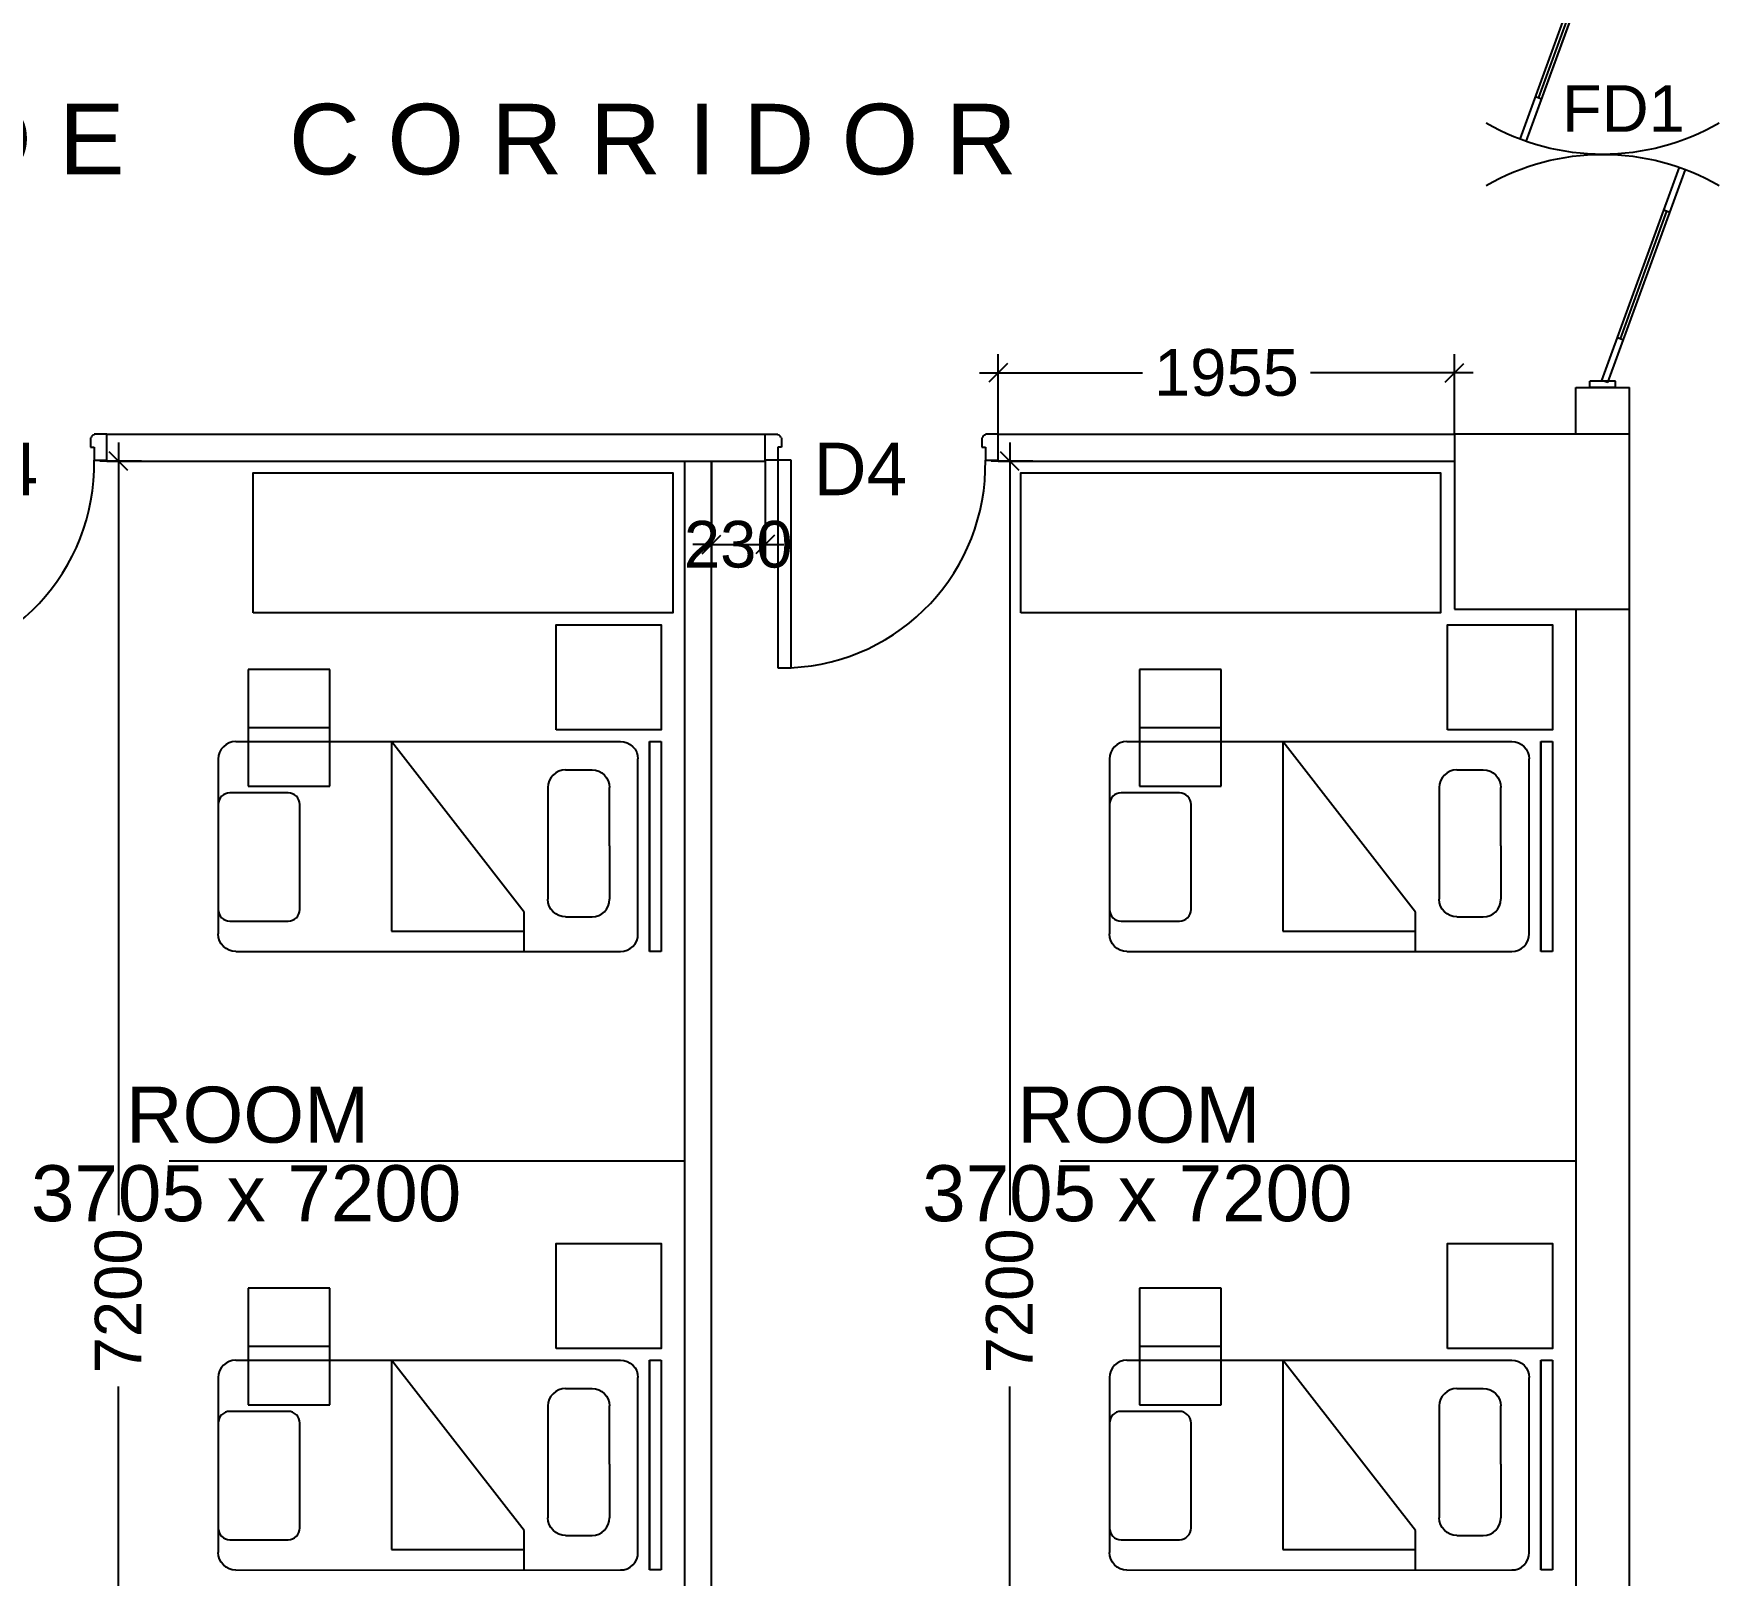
# Model space of a CAD drawing. Extents: x 7620542 to 7843793, y -6476226 to -6093835.
# Drawn here: x 7675616 to 7682844, y -6369822 to -6363213 of the extents above; entities that cross this region are included whole.
import ezdxf
from ezdxf.enums import TextEntityAlignment as Align

# ---------------------------------------------------------------- set-up
doc = ezdxf.new("R2010")
doc.units = 0
doc.header["$LTSCALE"] = 600
doc.header["$MEASUREMENT"] = 0
doc.header["$PDMODE"] = 35
doc.linetypes.add('HIDDEN', pattern=[0.375, 0.25, -0.125])
doc.layers.get('0').update_dxf_attribs({"linetype": 'CONTINUOUS'})
doc.layers.get('Defpoints').update_dxf_attribs({"linetype": 'CONTINUOUS'})
for name, color, linetype in [('Beds', 33, 'CONTINUOUS'), ('DOOR', 32, 'CONTINUOUS'), ('Fire Door', 10, 'CONTINUOUS'), ('FURN', 32, 'CONTINUOUS'), ('joinery', 7, 'CONTINUOUS'), ('LA-column', 3, 'CONTINUOUS'), ('Room Dim', 1, 'CONTINUOUS'), ('TEXT', 6, 'CONTINUOUS'), ('TXT', 6, 'CONTINUOUS'), ('Walls', 7, 'CONTINUOUS'), ('Working Dim', 5, 'CONTINUOUS')]:
    doc.layers.add(name, color=color, linetype=linetype)
doc.styles.add('ari', font='arial.ttf')
doc.styles.add('ARIAL', font='arial.ttf')
doc.linetypes.add('ZIGZAG', pattern='A,0.0001,-0.2,[131,ltypeshp.shx,S=0.2,R=0,X=-0.2,Y=0],-0.4,[131,ltypeshp.shx,S=0.2,R=180,X=0.2,Y=0],-0.2', length=0.8001)
doc.dimstyles.new('int. dim', dxfattribs={"dimtxt": 450, "dimasz": 80, "dimexe": 80, "dimexo": 0, "dimgap": 70, "dimtad": 0, "dimdec": 0, "dimzin": 12, "dimdsep": 46, "dimtxsty": 'ari', "dimblk": 'OBLIQUE', "dimcen": 2, "dimdle": 80, "dimclrd": 256, "dimclre": 256, "dimclrt": 6, "dimadec": 0, "dimazin": 0, "dimtfac": 1, "dimtdec": 0, "dimtix": 1, "dimtmove": 2, "dimatfit": 3, "dimfxl": 1, "dimtolj": 1, "dimtzin": 0, "dimlwd": -1, "dimlwe": -1, "dimarcsym": 0})

# ---------------------------------------------------------------- blocks, each defined once
blk = doc.blocks.new('A$C15456D16')
at = {"layer": 'Fire Door'}
for p, q in [((969.1, -3.6), (55.6, 329)), ((969.1, -3.6), (55.6, 329)), ((969.2, -3.6), (55.6, 329)), ((978.6, 22.6), (65.1, 355.1)), ((978.6, 22.6), (65.1, 355.1)), ((978.7, 22.6), (65.1, 355.1)), ((247.8, 288.6), (238.3, 262.5)), ((247.8, 288.6), (238.3, 262.5)), ((247.8, 288.6), (238.3, 262.5)), ((791.2, 76), (243, 275.5)), ((791.2, 76), (243, 275.5)), ((791.2, 76), (243, 275.5)), ((795.9, 89.1), (786.4, 63)), ((795.9, 89.1), (786.4, 63)), ((795.9, 89.1), (786.4, 63)), ((-1000, 55.6), (-972.2, 55.6)), ((-1000, -55.6), (-1000, 55.6)), ((-1000, 55.6), (-972.2, 55.6)), ((-1000, -55.6), (-1000, 55.6)), ((-1000, 55.6), (-972.2, 55.6)), ((-1000, -55.6), (-1000, 55.6)), ((-978.6, -22.6), (-969.1, 3.6)), ((-978.6, -22.6), (-969.1, 3.6)), ((-978.6, -22.6), (-969.1, 3.6)), ((-972.2, -55.6), (-972.2, 55.6)), ((-972.2, -55.6), (-972.2, 55.6)), ((-972.2, -55.6), (-972.2, 55.6)), ((-969.1, 3.6), (-55.6, -329)), ((-969.1, 3.6), (-55.6, -329)), ((-969.1, 3.6), (-55.5, -329)), ((978.6, 22.6), (969.1, -3.6)), ((978.6, 22.6), (969.1, -3.6)), ((978.7, 22.6), (969.2, -3.6)), ((1000, 55.6), (972.2, 55.6)), ((972.2, -55.6), (972.2, 55.6)), ((1000, 55.6), (972.2, 55.6)), ((972.2, -55.6), (972.2, 55.6)), ((1000, 55.6), (972.2, 55.6)), ((972.2, -55.6), (972.2, 55.6)), ((1000, -55.6), (1000, 55.6)), ((1000, -55.6), (1000, 55.6)), ((1000, -55.6), (1000, 55.6)), ((-1000, -55.6), (-972.2, -55.6)), ((-1000, -55.6), (-972.2, -55.6)), ((-1000, -55.6), (-972.2, -55.6)), ((-978.6, -22.6), (-65.1, -355.1)), ((-978.6, -22.6), (-65.1, -355.1)), ((-978.6, -22.6), (-65, -355.1)), ((-795.9, -89.1), (-786.4, -63)), ((-795.9, -89.1), (-786.4, -63)), ((-795.9, -89.1), (-786.4, -63)), ((1000, -55.6), (972.2, -55.6)), ((1000, -55.6), (972.2, -55.6)), ((1000, -55.6), (972.2, -55.6)), ((-791.2, -76), (-243, -275.5)), ((-791.2, -76), (-243, -275.5)), ((-791.2, -76), (-243, -275.5)), ((-238.3, -262.5), (-247.8, -288.6)), ((-238.3, -262.5), (-247.8, -288.6)), ((-238.3, -262.5), (-247.8, -288.6))]:
    blk.add_line(p, q, dxfattribs=at)
at = {"layer": 'Fire Door', "extrusion": (0, 0, -1)}
for centre, major_axis, start_param, end_param in [((-1000, 0), (-1000, 0.1), 2.617886, 3.665084), ((-1000, 0), (-1000, 0.1), 2.617886, 3.665084), ((-1000, 0), (-1000, 0.1), 2.617886, 3.665084), ((1000, 0), (1000, 0.1), 2.618102, 3.665299), ((1000, 0), (1000, 0.1), 2.618102, 3.665299), ((1000, 0), (1000, 0.1), 2.618102, 3.665299)]:
    blk.add_ellipse(centre, major_axis=major_axis, ratio=1, start_param=start_param, end_param=end_param, dxfattribs=at)
blk = doc.blocks.new('1000')
at = {"layer": 'DOOR'}
for p, q in [((0, -100), (0, 0)), ((0, 0), (49.7, 0)), ((49.7, 0), (49.7, -2.2)), ((63.2, -49.5), (49.7, -49.5)), ((49.7, -49.5), (49.7, -100)), ((63.2, -13.5), (61, -13.5)), ((63.2, -13.5), (63.2, -49.5)), ((836.8, -13.5), (836.8, -49.5)), ((836.8, -13.5), (839, -13.5)), ((836.8, -49.5), (850.3, -49.5)), ((850.3, 0), (850.3, -2.2)), ((900, 0), (850.3, 0)), ((850.3, -49.5), (850.3, -100)), ((900, -100), (900, 0)), ((49.7, -100), (0, -100)), ((49.7, -100), (49.7, -900.6)), ((100.2, -100), (49.7, -100)), ((100.2, -900.6), (100.2, -100)), ((850.3, -100), (900, -100)), ((49.7, -900.6), (100.2, -900.6))]:
    blk.add_line(p, q, dxfattribs=at)
for centre, major_axis, start_param, end_param in [((49.7, -13.5), (-7.95, 7.95), 3.926991, 5.497787), ((850.3, -13.5), (7.95, 7.95), 0.785398, 2.356194)]:
    blk.add_ellipse(centre, major_axis=major_axis, ratio=1, start_param=start_param, end_param=end_param, dxfattribs=at)
at = {"layer": 'DOOR', "color": 145}
blk.add_ellipse((64.3, -115.3), major_axis=(-519.7, 589.8), ratio=1, start_param=2.464943, end_param=4.009476, dxfattribs=at)
blk = doc.blocks.new('A$C1D410D94')
at = {"layer": 'Beds', "color": 8, "linetype": 'Continuous', "ltscale": 5}
for p, q in [((-1253.9, -462.4), (-1253.9, 437.6)), ((-1253.9, 437.6), (-1203.9, 437.6)), ((-1203.9, -462.4), (-1203.9, 437.6)), ((-1203.9, 437.6), (-1203.9, 437.6)), ((-1203.9, 437.6), (-1203.9, -462.4)), ((-1093.8, 436.5), (-1107.8, 432.2)), ((-1078.9, 437.6), (-1093.8, 436.5)), ((571.1, 437.7), (-1078.9, 437.6)), ((-666.4, 437.6), (-666.4, 268.9)), ((571.1, 437.7), (585.5, 436.5)), ((585.5, 436.5), (599.6, 432.2)), ((-1152.8, 377.5), (-1153.9, 362.6)), ((-1153.9, 362.6), (-1153.9, -387.4)), ((-1148.5, 391.5), (-1152.8, 377.5)), ((-1141.4, 404.4), (-1148.5, 391.5)), ((-1132.1, 415.8), (-1141.4, 404.4)), ((-1120.7, 425.1), (-1132.1, 415.8)), ((-1107.8, 432.2), (-1120.7, 425.1)), ((599.6, 432.2), (612.5, 425.2)), ((612.5, 425.2), (623.8, 415.8)), ((623.8, 415.8), (633.2, 404.4)), ((633.2, 404.4), (640.2, 391.6)), ((640.2, 391.6), (644.5, 377.5)), ((644.5, 377.5), (646.1, 362.7)), ((646.1, -387.3), (646.1, 362.7)), ((-957.1, 289.2), (-971.9, 288)), ((-843, 289.2), (-957.1, 289.2)), ((-843, 289.2), (-828.5, 288)), ((-97.7, 350.1), (-666.4, 350.1)), ((-97.7, -462.4), (-97.7, 350.1)), ((-1030.9, 229), (-1032.1, 214.2)), ((-1026.6, 243.1), (-1030.9, 229)), ((-1019.6, 256), (-1026.6, 243.1)), ((-1010.2, 267.3), (-1019.6, 256)), ((-998.8, 276.7), (-1010.2, 267.3)), ((-986, 283.7), (-998.8, 276.7)), ((-971.9, 288), (-986, 283.7)), ((-828.5, 288), (-814.5, 283.7)), ((-814.5, 283.7), (-801.6, 276.7)), ((-801.6, 276.7), (-790.3, 267.3)), ((-790.3, 267.3), (-780.9, 256)), ((-780.9, 256), (-773.8, 243.1)), ((-773.8, 243.1), (-769.6, 229)), ((-769.6, 229), (-768, 214.2)), ((-666.4, 268.9), (-97.7, -462.4)), ((-1032, -15.5), (-1032.1, 214.2)), ((-768, -265.5), (-768, 214.2)), ((-1032, -15.5), (-1032, -265.5)), ((-1030.9, -279.9), (-1032, -265.5)), ((-1026.6, -294), (-1030.9, -279.9)), ((-773.8, -294), (-769.5, -279.9)), ((-769.5, -279.9), (-768, -265.5)), ((-1019.5, -306.9), (-1026.6, -294)), ((-1010.2, -318.2), (-1019.5, -306.9)), ((-998.8, -327.6), (-1010.2, -318.2)), ((-986, -334.6), (-998.8, -327.6)), ((-971.9, -338.9), (-986, -334.6)), ((-957, -340.5), (-971.9, -338.9)), ((-843, -340.5), (-957, -340.5)), ((-843, -340.5), (-828.5, -338.9)), ((-828.5, -338.9), (-814.5, -334.6)), ((-814.5, -334.6), (-801.6, -327.6)), ((-801.6, -327.6), (-790.2, -318.2)), ((-790.2, -318.2), (-780.9, -306.9)), ((-780.9, -306.9), (-773.8, -294)), ((-1152.7, -401.8), (-1153.9, -387.4)), ((-1148.5, -415.9), (-1152.7, -401.8)), ((-1141.4, -428.8), (-1148.5, -415.9)), ((-1132, -440.1), (-1141.4, -428.8)), ((623.8, -440.1), (633.2, -428.8)), ((633.2, -428.8), (640.2, -415.9)), ((640.2, -415.9), (644.5, -401.8)), ((644.5, -401.8), (646.1, -387.3)), ((-1203.9, -462.4), (-1253.9, -462.4)), ((-1120.7, -449.5), (-1132, -440.1)), ((-1107.8, -456.5), (-1120.7, -449.5)), ((-1093.8, -460.8), (-1107.8, -456.5)), ((-1078.9, -462.4), (-1093.8, -460.8)), ((571.1, -462.3), (-1078.9, -462.4)), ((571.1, -462.3), (585.5, -460.8)), ((585.5, -460.8), (599.6, -456.5)), ((599.6, -456.5), (612.5, -449.5)), ((612.5, -449.5), (623.8, -440.1))]:
    blk.add_line(p, q, dxfattribs=at)
at = {"layer": 'Beds', "color": 8, "linetype": 'HIDDEN', "ltscale": 100}
blk.add_line((167.6, -520.8), (517.6, -520.8), dxfattribs=at)
at = {"layer": 'Beds', "color": 8}
blk.add_lwpolyline([(646.1, -192.3), (646.1, 257.7, 0.414214), (596.1, 307.7), (346.1, 307.7, 0.414214), (296.1, 257.7), (296.1, -192.3, 0.414214), (346.1, -242.3), (596.1, -242.3, 0.414214)], format="xyb", close=True, dxfattribs=at)
at = {"layer": 'Beds', "color": 8, "linetype": 'HIDDEN', "ltscale": 100}
blk.add_lwpolyline([(517.6, -770.8), (517.6, -270.8), (167.6, -270.8), (167.6, -770.8)], close=True, dxfattribs=at)
at = {"layer": 'Beds', "color": 8, "linetype": 'Continuous', "ltscale": 5}
blk.add_lwpolyline([(-803.9, -512.4), (-803.9, -962.4), (-1253.9, -962.4), (-1253.9, -512.4)], close=True, dxfattribs=at)
blk = doc.blocks.new('_Oblique')
at = {"color": 0, "linetype": 'ByBlock', "lineweight": -2}
blk.add_line((-0.5, -0.5), (0.5, 0.5), dxfattribs=at)
blk = doc.blocks.new('*D2217')
at = {"layer": 'Defpoints', "color": 0, "transparency": 16777216}
for p in [(7675979.4, -6365045.5), (7676077.9, -6365045.5), (7675688.5, -6372245.6)]:
    blk.add_point(p, dxfattribs=at)
at = {"layer": 'Working Dim', "transparency": 16777216}
for p, q in [((7675979.4, -6364965.5), (7675979.4, -6368278.1)), ((7676077.9, -6365045.5), (7675899.4, -6365045.5)), ((7675979.4, -6372325.6), (7675979.4, -6369013)), ((7675688.5, -6372245.6), (7676059.4, -6372245.6))]:
    blk.add_line(p, q, dxfattribs=at)
at = {"layer": 'Working Dim', "transparency": 16777216, "xscale": 80, "yscale": 80, "zscale": 80}
for p, rotation in [((7675979.4, -6365045.5), 90), ((7675979.4, -6372245.6), 270)]:
    blk.add_blockref('_Oblique', p, dxfattribs=dict(at, rotation=rotation))
at = {"layer": 'Working Dim', "color": 6, "transparency": 16777216, "insert": (7675979.4, -6368645.5), "char_height": 200, "attachment_point": 5, "rotation": 90, "style": 'ari'}
blk.add_mtext('\\A1;7200', dxfattribs=at)
blk = doc.blocks.new('*D2219')
at = {"layer": 'Defpoints', "color": 0, "transparency": 16777216}
for p in [(7679801.2, -6365045.5), (7679899.8, -6365045.5), (7679510.4, -6372245.6)]:
    blk.add_point(p, dxfattribs=at)
at = {"layer": 'Working Dim', "transparency": 16777216}
for p, q in [((7679801.2, -6364965.5), (7679801.2, -6368278.1)), ((7679899.8, -6365045.5), (7679721.2, -6365045.5)), ((7679801.2, -6372325.6), (7679801.2, -6369013)), ((7679510.4, -6372245.6), (7679881.2, -6372245.6))]:
    blk.add_line(p, q, dxfattribs=at)
at = {"layer": 'Working Dim', "transparency": 16777216, "xscale": 80, "yscale": 80, "zscale": 80}
for p, rotation in [((7679801.2, -6365045.5), 90), ((7679801.2, -6372245.6), 270)]:
    blk.add_blockref('_Oblique', p, dxfattribs=dict(at, rotation=rotation))
at = {"layer": 'Working Dim', "color": 6, "transparency": 16777216, "insert": (7679801.2, -6368645.5), "char_height": 200, "attachment_point": 5, "rotation": 90, "style": 'ari'}
blk.add_mtext('\\A1;7200', dxfattribs=at)
blk = doc.blocks.new('*D2528')
at = {"layer": 'Defpoints', "color": 0, "transparency": 16777216}
for p in [(7678522.1, -6365045.5, -14.8), (7678752.1, -6365045.5, -14.8), (7678752.1, -6365403.3)]:
    blk.add_point(p, dxfattribs=at)
at = {"layer": 'Working Dim', "transparency": 16777216}
for p, q in [((7678522.1, -6365045.5), (7678522.1, -6365483.3)), ((7678752.1, -6365045.5), (7678752.1, -6365483.3)), ((7678522.1, -6365403.3), (7678442.1, -6365403.3)), ((7678522.1, -6365403.3), (7678752.1, -6365403.3)), ((7678752.1, -6365403.3), (7678832.1, -6365403.3))]:
    blk.add_line(p, q, dxfattribs=at)
at = {"layer": 'Working Dim', "transparency": 16777216, "xscale": 80, "yscale": 80, "zscale": 80}
blk.add_blockref('_Oblique', (7678522.1, -6365403.3), dxfattribs=at)
at = {"layer": 'Working Dim', "transparency": 16777216, "xscale": 80, "yscale": 80, "zscale": 80, "rotation": 180}
blk.add_blockref('_Oblique', (7678752.1, -6365403.3), dxfattribs=at)
at = {"layer": 'Working Dim', "color": 6, "transparency": 16777216, "insert": (7678637.1, -6365403.3), "char_height": 200, "attachment_point": 5, "style": 'ari'}
blk.add_mtext('\\A1;230', dxfattribs=at)
blk = doc.blocks.new('*D2533')
at = {"layer": 'Defpoints', "color": 0, "transparency": 16777216}
for p in [(7679752.1, -6364666.9), (7679752.1, -6364930.5, -14.8), (7681709.1, -6364930.5, -14.8)]:
    blk.add_point(p, dxfattribs=at)
at = {"layer": 'Working Dim', "transparency": 16777216}
for p, q in [((7679752.1, -6364930.5), (7679752.1, -6364586.9)), ((7681709.1, -6364930.5), (7681709.1, -6364586.9)), ((7679672.1, -6364666.9), (7680370.6, -6364666.9)), ((7681789.1, -6364666.9), (7681090.6, -6364666.9))]:
    blk.add_line(p, q, dxfattribs=at)
at = {"layer": 'Working Dim', "transparency": 16777216, "xscale": 80, "yscale": 80, "zscale": 80, "rotation": 180}
blk.add_blockref('_Oblique', (7679752.1, -6364666.9), dxfattribs=at)
at = {"layer": 'Working Dim', "transparency": 16777216, "xscale": 80, "yscale": 80, "zscale": 80}
blk.add_blockref('_Oblique', (7681709.1, -6364666.9), dxfattribs=at)
at = {"layer": 'Working Dim', "color": 6, "transparency": 16777216, "insert": (7680730.6, -6364666.9), "char_height": 200, "attachment_point": 5, "style": 'ari'}
blk.add_mtext('\\A1;1955', dxfattribs=at)

msp = doc.modelspace()

# ---------------------------------------------------------------- linework, layer by layer
at = {"layer": 'FURN', "linetype": 'ZIGZAG', "ltscale": 8}
for p, q in [((7676197.093, -6368045.308, -14.83), (7678407.093, -6368045.308, -14.83)), ((7680019.053, -6368045.308, -14.83), (7682229.053, -6368045.308, -14.83))]:
    msp.add_line(p, q, dxfattribs=at)
at = {"layer": 'FURN', "ltscale": 0.1, "elevation": -14.83}
for points in [[(7676557.093, -6365695.531), (7676557.093, -6365095.531), (7678357.093, -6365095.531), (7678357.093, -6365695.531)], [(7679848.543, -6365695.53), (7679848.543, -6365095.53), (7681648.543, -6365095.53), (7681648.543, -6365695.53)]]:
    msp.add_lwpolyline(points, close=True, dxfattribs=at)
at = {"layer": 'LA-column', "color": 2, "elevation": -14.83}
msp.add_lwpolyline([(7681709.143, -6365680.517), (7682459.143, -6365680.517), (7682459.143, -6364930.517), (7681709.143, -6364930.517)], close=True, dxfattribs=at)
at = {"layer": 'Walls', "linetype": 'Continuous'}
for p, q in [((7682229.053, -6364930.67, -14.83), (7682229.053, -6364730.564, -14.83)), ((7682229.15, -6364730.564, -14.83), (7682459.15, -6364730.564, -14.83)), ((7682459.053, -6364930.67, -14.83), (7682459.053, -6364730.564, -14.83)), ((7675930.216, -6364930.531, -14.83), (7678752.091, -6364930.531, -14.83)), ((7675930.216, -6365045.531, -14.83), (7675930.216, -6364930.531, -14.83)), ((7678752.091, -6365045.531, -14.83), (7678752.091, -6364930.531, -14.83)), ((7679752.091, -6364930.531, -14.83), (7681709.143, -6364930.531, -14.83)), ((7679752.091, -6365045.531, -14.83), (7679752.091, -6364930.531, -14.83)), ((7675930.216, -6365045.531, -14.83), (7678752.091, -6365045.531, -14.83)), ((7678407.093, -6365045.531, -14.83), (7678407.093, -6370930.086, -14.83)), ((7679752.091, -6365045.531, -14.83), (7681709.143, -6365045.531, -14.83))]:
    msp.add_line(p, q, dxfattribs=at)
at = {"layer": 'Walls', "linetype": 'Continuous', "elevation": -14.83}
for points in [[(7680314.053, -6372245.556), (7678522.093, -6372245.565), (7678522.093, -6365045.531)], [(7682229.053, -6365680.517), (7682229.053, -6372245.564)], [(7682459.053, -6372245.564), (7682459.053, -6365680.517)], [(7682459.053, -6372245.564), (7682459.053, -6365680.517)]]:
    msp.add_lwpolyline(points, dxfattribs=at)

# ---------------------------------------------------------------- block references
at = {"layer": 'Beds', "rotation": 180}
for p in [(7677053.17, -6366709.921, -14.83), (7680875.13, -6366709.92, -14.83), (7677053.17, -6369361.564, -14.83), (7680875.13, -6369361.564, -14.83)]:
    msp.add_blockref('A$C1D410D94', p, dxfattribs=at)
at = {"layer": 'DOOR', "linetype": 'Continuous', "xscale": 1.111111128702789, "yscale": 1.111111128702789, "zscale": 1.111111128702789, "rotation": 1.325483564819879e-05}
for p in [(7674930.216, -6364930.531, -14.83), (7678752.091, -6364930.531, -14.83)]:
    msp.add_blockref('1000', p, dxfattribs=at)
at = {"layer": 'Fire Door', "color": 3, "lineweight": 0, "rotation": 90}
msp.add_blockref('A$C15456D16', (7682344.144, -6363730.564, -14.83), dxfattribs=at)

# ---------------------------------------------------------------- texts
at = {"layer": 'Fire Door', "style": 'ARIAL'}
msp.add_text('FD1', height=200, dxfattribs=at).set_placement((7682432.824, -6363634.023, -14.83), align=Align.CENTER)
at = {"layer": 'joinery', "style": 'ari'}
for p in [(7675434.681, -6365191.709, -14.83), (7679161.069, -6365191.709, -14.83)]:
    msp.add_text('D4', height=225, dxfattribs=at).set_placement(p, align=Align.CENTER)
at = {"layer": 'Room Dim', "style": 'ARIAL'}
for p in [(7676526.739, -6368304.033, -14.83), (7680348.698, -6368304.033, -14.83)]:
    msp.add_text('3705 x 7200', height=240, dxfattribs=at).set_placement(p, align=Align.CENTER)
at = {"layer": 'TEXT', "color": 7, "style": 'ARIAL'}
for p in [(7676533.309, -6367967.222, -14.83), (7680355.269, -6367967.221, -14.83)]:
    msp.add_text('ROOM', height=240, dxfattribs=at).set_placement(p, align=Align.CENTER)
at = {"layer": 'TXT', "color": 7, "style": 'ARIAL'}
msp.add_text('2.40 M      W I D E      C O R R I D O R', height=302.4, dxfattribs=at).set_placement((7676193.594, -6363816.218, -14.83), align=Align.CENTER)

# ---------------------------------------------------------------- dimensions: what is measured, and where the dimension line sits
at = {"layer": 'Working Dim', "color": 7}
dim = msp.add_linear_dim(base=(7679752.091, -6364666.879), p1=(7681709.143, -6364930.517, -14.83), p2=(7679752.091, -6364930.517, -14.83), text='1955', dimstyle='int. dim', override={"dimtxt": 200, "dimarcsym": 1}, dxfattribs=at)
dim.commit()
dim.dimension.update_dxf_attribs({"geometry": '*D2533', "text_midpoint": (7680730.617, -6364666.879)})
at = {"layer": 'Working Dim'}
for base, p1, p2, picture, middle in [((7675979.374, -6365045.531, -14.83), (7675688.547, -6372245.564, -14.83), (7676077.904, -6365045.531, -14.83), '*D2217', (7675979.374, -6368645.547, -14.83)), ((7679801.249, -6365045.531, -14.83), (7679510.422, -6372245.564, -14.83), (7679899.779, -6365045.531, -14.83), '*D2219', (7679801.249, -6368645.547, -14.83))]:
    dim = msp.add_linear_dim(base=base, p1=p1, p2=p2, angle=90, dimstyle='int. dim', override={"dimtxt": 200}, dxfattribs=at)
    dim.commit()
    dim.dimension.update_dxf_attribs({"geometry": picture, "text_midpoint": middle})
at = {"layer": 'Working Dim', "color": 7}
dim = msp.add_linear_dim(base=(7678752.091, -6365403.299), p1=(7678522.093, -6365045.531, -14.83), p2=(7678752.091, -6365045.531, -14.83), dimstyle='int. dim', override={"dimtxt": 200, "dimarcsym": 1}, dxfattribs=at)
dim.commit()
dim.dimension.update_dxf_attribs({"geometry": '*D2528', "text_midpoint": (7678637.092, -6365403.299)})

doc.saveas('drawing.dxf')
